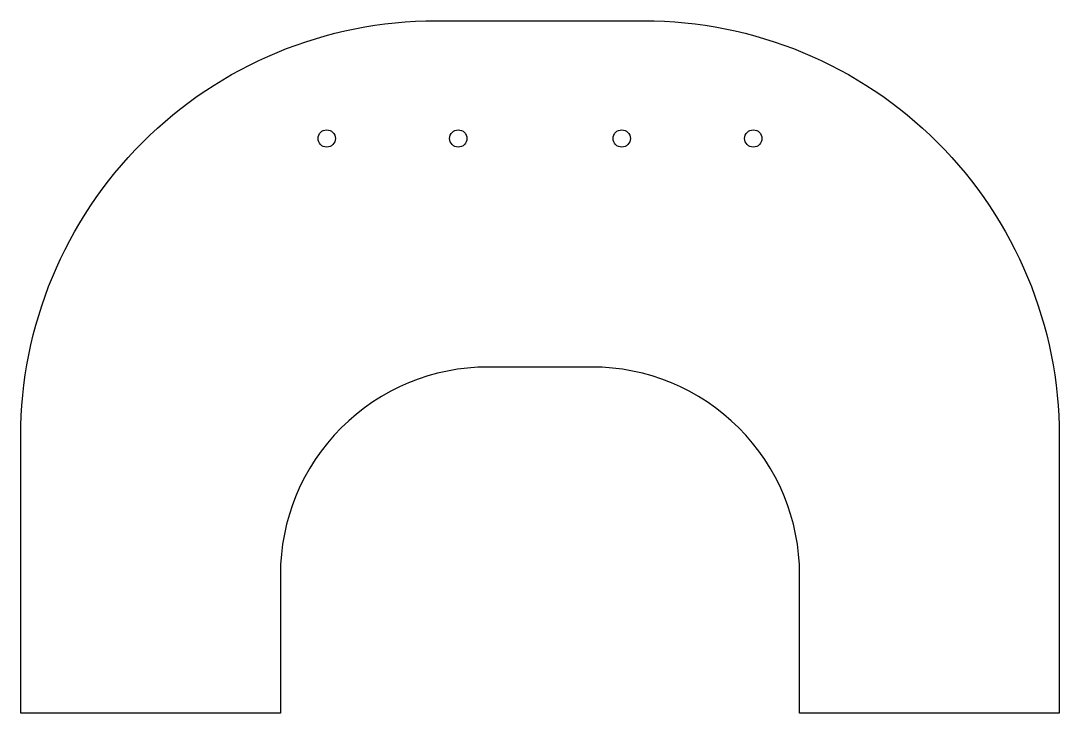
# Model space of a CAD drawing. Header units: millimetres. Extents: x -150 to 150, y 0 to 200.
import ezdxf

# ---------------------------------------------------------------- set-up
doc = ezdxf.new("R2010")
doc.units = ezdxf.units.MM
doc.layers.get('0').update_dxf_attribs({"linetype": 'CONTINUOUS'})

msp = doc.modelspace()

# ---------------------------------------------------------------- linework, layer by layer
msp.add_lwpolyline([(-75, 40), (-75, 0), (-150, 0), (-150, 80, -0.4142136), (-30, 200), (30, 200, -0.4142136), (150, 80), (150, 0), (75, 0), (75, 40, 0.4142136), (15, 100), (-15, 100, 0.4142136)], format="xyb", close=True)
for centre in [(-61.621, 166), (-23.621, 166), (23.621, 166), (61.621, 166)]:
    msp.add_circle(centre, 2.5)

doc.saveas('drawing.dxf')
